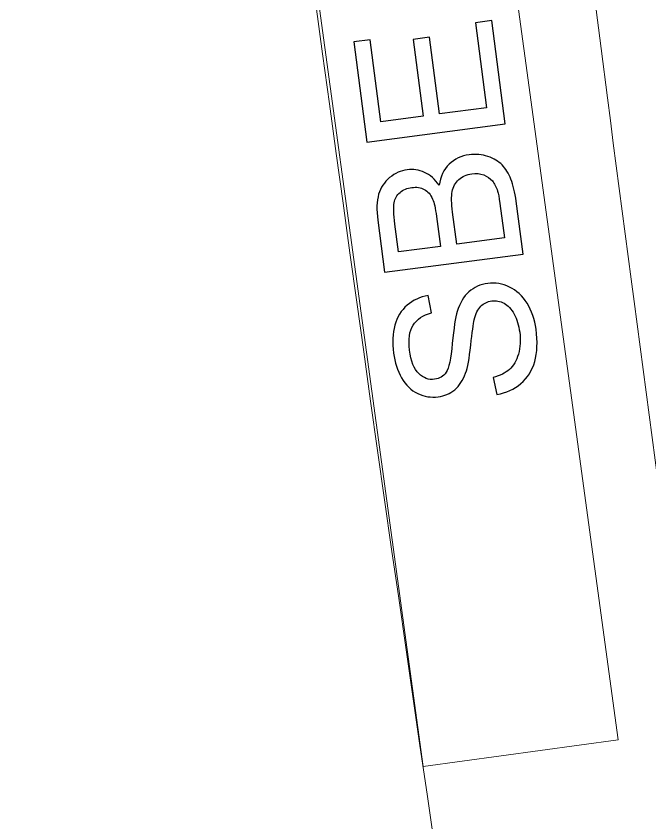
# Model space of a CAD drawing. Header units: millimetres. Extents: x -3005 to -2689, y -15681 to -15076.
# Drawn here: x -2821.35 to -2789.2, y -15559.93 to -15519.04 of the extents above; entities that cross this region are included whole.
import ezdxf

# ---------------------------------------------------------------- set-up
doc = ezdxf.new("R2010")
doc.units = ezdxf.units.MM
doc.header["$MEASUREMENT"] = 0
doc.layers.add('Ebene 1', color=7, linetype='Continuous')

msp = doc.modelspace()

# ---------------------------------------------------------------- linework, layer by layer
at = {"layer": 'Ebene 1', "color": 142, "lineweight": 9}
msp.add_open_spline([(-2782.7745, -15680.6263), (-2794.8087, -15587.091), (-2817.074, -15474.042), (-2819.7404, -15364.0819), (-2819.7404, -15364.0819), (-2821.3537, -15292.1943), (-2818.1538, -15245.7451), (-2807.5152, -15184.946), (-2807.5152, -15184.946), (-2801.688, -15154.6345), (-2793.586, -15119.0256), (-2782.655, -15090.8078), (-2782.655, -15090.8078), (-2780.248, -15084.5945), (-2774.332, -15080.8215), (-2767.6832, -15081.2588), (-2767.6832, -15081.2588), (-2753.878, -15082.1673), (-2736.0372, -15083.5785), (-2718.2877, -15084.4994), (-2718.2877, -15084.4994), (-2711.7594, -15084.8381), (-2706.4146, -15089.1011), (-2704.6327, -15095.3906), (-2704.6327, -15095.3906), (-2693.9294, -15133.1738), (-2689.3389, -15184.0114), (-2690.2421, -15235.7269), (-2690.2421, -15235.7269), (-2690.2421, -15235.7269), (-2690.2734, -15510.9967), (-2690.2734, -15510.9967), (-2690.2734, -15510.9967), (-2690.2759, -15532.726), (-2690.8416, -15554.9882), (-2696.9721, -15573.9766), (-2696.9721, -15573.9766), (-2696.9721, -15573.9766), (-2720.3731, -15650.0758), (-2720.3731, -15650.0758), (-2720.3731, -15650.0758), (-2724.5314, -15662.5391), (-2729.5498, -15671.6694), (-2734.7747, -15680.6263), (-2734.7747, -15680.6263), (-2734.7747, -15680.6263), (-2782.7745, -15680.6263), (-2782.7745, -15680.6263)], degree=3, knots=[0, 0, 0, 0, 0.0769231, 0.0769231, 0.0769231, 0.0769231, 0.1538462, 0.1538462, 0.1538462, 0.1538462, 0.2307692, 0.2307692, 0.2307692, 0.2307692, 0.3076923, 0.3076923, 0.3076923, 0.3076923, 0.3846154, 0.3846154, 0.3846154, 0.3846154, 0.4615385, 0.4615385, 0.4615385, 0.4615385, 0.5384615, 0.5384615, 0.5384615, 0.5384615, 0.6153846, 0.6153846, 0.6153846, 0.6153846, 0.6923077, 0.6923077, 0.6923077, 0.6923077, 0.7692308, 0.7692308, 0.7692308, 0.7692308, 0.8461538, 0.8461538, 0.8461538, 0.8461538, 1, 1, 1, 1], dxfattribs=at)
at = {"layer": 'Ebene 1', "color": 2, "lineweight": 9}
msp.add_open_spline([(-2740.4289, -15194.1962), (-2728.622, -15194.1962), (-2725.5825, -15194.1962), (-2713.7757, -15194.1962), (-2713.7757, -15194.1962), (-2711.5726, -15194.1962), (-2709.7758, -15195.993), (-2709.7758, -15198.1961), (-2709.7758, -15198.1961), (-2709.7758, -15300.7475), (-2709.7749, -15424.7997), (-2709.7749, -15527.3508), (-2709.7749, -15527.3508), (-2709.7749, -15529.554), (-2711.5717, -15531.3509), (-2713.7749, -15531.3509), (-2713.7749, -15531.3509), (-2713.7749, -15531.3509), (-2745.7748, -15531.3509), (-2745.7748, -15531.3509), (-2745.7748, -15531.3509), (-2747.9779, -15531.3509), (-2749.7749, -15529.554), (-2749.7749, -15527.3509), (-2749.7749, -15527.3509), (-2749.7749, -15527.3509), (-2749.7748, -15377.9064), (-2749.7748, -15377.9064), (-2749.7748, -15377.9064), (-2749.7748, -15369.6447), (-2756.5131, -15362.9064), (-2764.7748, -15362.9064), (-2764.7748, -15362.9064), (-2764.7748, -15362.9064), (-2783.777, -15362.9064), (-2783.777, -15362.9064), (-2783.777, -15362.9064), (-2783.777, -15362.9064), (-2783.777, -15376.1565), (-2783.777, -15376.1565), (-2783.777, -15376.1565), (-2783.777, -15376.1565), (-2820.8675, -15376.1565), (-2820.8675, -15376.1565), (-2820.8675, -15376.1565), (-2820.8675, -15376.1565), (-2820.8675, -15190.1561), (-2820.8675, -15190.1561), (-2820.8675, -15190.1561), (-2820.8675, -15190.1561), (-2783.777, -15190.1561), (-2783.777, -15190.1561), (-2783.777, -15190.1561), (-2783.777, -15190.1561), (-2783.777, -15203.4076), (-2783.777, -15203.4076), (-2783.777, -15203.4076), (-2783.777, -15203.4076), (-2749.4285, -15203.4065), (-2749.4285, -15203.4065), (-2749.4285, -15203.4065), (-2746.6755, -15203.4064), (-2744.4288, -15201.1603), (-2744.4288, -15198.4065), (-2744.4288, -15198.4065), (-2744.4288, -15198.4065), (-2744.4288, -15198.1962), (-2744.4288, -15198.1962), (-2744.4288, -15198.1962), (-2744.4288, -15195.9931), (-2742.632, -15194.1962), (-2740.4289, -15194.1962)], degree=3, knots=[0, 0, 0, 0, 0.0526316, 0.0526316, 0.0526316, 0.0526316, 0.1052632, 0.1052632, 0.1052632, 0.1052632, 0.1578947, 0.1578947, 0.1578947, 0.1578947, 0.2105263, 0.2105263, 0.2105263, 0.2105263, 0.2631579, 0.2631579, 0.2631579, 0.2631579, 0.3157895, 0.3157895, 0.3157895, 0.3157895, 0.3684211, 0.3684211, 0.3684211, 0.3684211, 0.4210526, 0.4210526, 0.4210526, 0.4210526, 0.4736842, 0.4736842, 0.4736842, 0.4736842, 0.5263158, 0.5263158, 0.5263158, 0.5263158, 0.5789474, 0.5789474, 0.5789474, 0.5789474, 0.6315789, 0.6315789, 0.6315789, 0.6315789, 0.6842105, 0.6842105, 0.6842105, 0.6842105, 0.7368421, 0.7368421, 0.7368421, 0.7368421, 0.7894737, 0.7894737, 0.7894737, 0.7894737, 0.8421053, 0.8421053, 0.8421053, 0.8421053, 0.8947368, 0.8947368, 0.8947368, 0.8947368, 1, 1, 1, 1], dxfattribs=at)
at = {"layer": 'Ebene 1', "color": 115, "lineweight": 9}
msp.add_open_spline([(-2713.8759, -15199.5445), (-2713.8759, -15199.5445), (-2705.7759, -15199.5445), (-2705.7759, -15199.5445), (-2705.7759, -15199.5445), (-2705.7759, -15199.5445), (-2705.776, -15540.9288), (-2705.776, -15540.9288), (-2705.776, -15540.9288), (-2705.776, -15550.2364), (-2709.8102, -15558.6033), (-2716.224, -15564.3788), (-2716.224, -15564.3788), (-2716.224, -15564.3788), (-2693.3064, -15564.3788), (-2693.3064, -15564.3788), (-2693.3064, -15564.3788), (-2693.3064, -15564.3788), (-2693.3064, -15572.4788), (-2693.3064, -15572.4788), (-2693.3064, -15572.4788), (-2693.3064, -15572.4788), (-2737.326, -15572.4788), (-2737.326, -15572.4788), (-2737.326, -15572.4788), (-2737.326, -15572.4788), (-2764.8879, -15572.4788), (-2764.8879, -15572.4788), (-2764.8879, -15572.4788), (-2767.8963, -15572.4788), (-2770.4858, -15573.6632), (-2772.4532, -15575.9392), (-2772.4532, -15575.9392), (-2774.4206, -15578.2152), (-2775.2179, -15580.9487), (-2774.7827, -15583.9255), (-2774.7827, -15583.9255), (-2774.1645, -15588.154), (-2773.5404, -15592.3817), (-2772.9113, -15596.6084), (-2772.9113, -15596.6084), (-2772.9113, -15596.6084), (-2781.0999, -15596.6084), (-2781.0999, -15596.6084), (-2781.0999, -15596.6084), (-2784.7334, -15572.1593), (-2788.1962, -15547.6846), (-2791.3587, -15523.1703), (-2791.3587, -15523.1703), (-2798.2388, -15469.8398), (-2803.923, -15415.8714), (-2805.8339, -15362.1156), (-2805.8339, -15362.1156), (-2805.8339, -15362.1156), (-2805.9778, -15358.0681), (-2805.9778, -15358.0681), (-2805.9778, -15358.0681), (-2805.9778, -15358.0681), (-2797.8829, -15357.7804), (-2797.8829, -15357.7804), (-2797.8829, -15357.7804), (-2797.8829, -15357.7804), (-2797.7391, -15361.8278), (-2797.7391, -15361.8278), (-2797.7391, -15361.8278), (-2796.8069, -15388.0483), (-2794.9327, -15414.2533), (-2792.5106, -15440.3761), (-2792.5106, -15440.3761), (-2792.0358, -15445.4977), (-2791.5391, -15450.6173), (-2791.0227, -15455.7351), (-2791.0227, -15455.7351), (-2790.7122, -15458.8126), (-2788.1462, -15461.1328), (-2785.0531, -15461.1328), (-2785.0531, -15461.1328), (-2785.0531, -15461.1328), (-2766.3942, -15461.1328), (-2766.3942, -15461.1328), (-2766.3942, -15461.1328), (-2766.3942, -15461.1328), (-2766.3942, -15474.7385), (-2766.3942, -15474.7385), (-2766.3942, -15474.7385), (-2766.3942, -15474.7385), (-2782.3087, -15474.7385), (-2782.3087, -15474.7385), (-2782.3087, -15474.7385), (-2784.0795, -15474.7385), (-2785.6037, -15475.4208), (-2786.7834, -15476.7415), (-2786.7834, -15476.7415), (-2787.9631, -15478.0622), (-2788.4697, -15479.6534), (-2788.2706, -15481.413), (-2788.2706, -15481.413), (-2786.7332, -15495.0005), (-2785.0745, -15508.5743), (-2783.3253, -15522.1339), (-2783.3253, -15522.1339), (-2781.8784, -15533.35), (-2780.3684, -15544.5579), (-2778.8079, -15555.7586), (-2778.8079, -15555.7586), (-2778.1149, -15560.733), (-2773.926, -15564.3788), (-2768.9036, -15564.3788), (-2768.9036, -15564.3788), (-2768.9036, -15564.3788), (-2737.326, -15564.3788), (-2737.326, -15564.3788), (-2737.326, -15564.3788), (-2724.3763, -15564.3788), (-2713.876, -15553.8785), (-2713.876, -15540.9288), (-2713.876, -15540.9288), (-2713.876, -15427.1343), (-2713.8759, -15313.3391), (-2713.8759, -15199.5445)], degree=3, knots=[0, 0, 0, 0, 0.0322581, 0.0322581, 0.0322581, 0.0322581, 0.0645161, 0.0645161, 0.0645161, 0.0645161, 0.0967742, 0.0967742, 0.0967742, 0.0967742, 0.1290323, 0.1290323, 0.1290323, 0.1290323, 0.1612903, 0.1612903, 0.1612903, 0.1612903, 0.1935484, 0.1935484, 0.1935484, 0.1935484, 0.2258065, 0.2258065, 0.2258065, 0.2258065, 0.2580645, 0.2580645, 0.2580645, 0.2580645, 0.2903226, 0.2903226, 0.2903226, 0.2903226, 0.3225806, 0.3225806, 0.3225806, 0.3225806, 0.3548387, 0.3548387, 0.3548387, 0.3548387, 0.3870968, 0.3870968, 0.3870968, 0.3870968, 0.4193548, 0.4193548, 0.4193548, 0.4193548, 0.4516129, 0.4516129, 0.4516129, 0.4516129, 0.483871, 0.483871, 0.483871, 0.483871, 0.516129, 0.516129, 0.516129, 0.516129, 0.5483871, 0.5483871, 0.5483871, 0.5483871, 0.5806452, 0.5806452, 0.5806452, 0.5806452, 0.6129032, 0.6129032, 0.6129032, 0.6129032, 0.6451613, 0.6451613, 0.6451613, 0.6451613, 0.6774194, 0.6774194, 0.6774194, 0.6774194, 0.7096774, 0.7096774, 0.7096774, 0.7096774, 0.7419355, 0.7419355, 0.7419355, 0.7419355, 0.7741935, 0.7741935, 0.7741935, 0.7741935, 0.8064516, 0.8064516, 0.8064516, 0.8064516, 0.8387097, 0.8387097, 0.8387097, 0.8387097, 0.8709677, 0.8709677, 0.8709677, 0.8709677, 0.9032258, 0.9032258, 0.9032258, 0.9032258, 0.9354839, 0.9354839, 0.9354839, 0.9354839, 1, 1, 1, 1], dxfattribs=at)
at = {"layer": 'Ebene 1', "color": 242, "lineweight": 9}
msp.add_open_spline([(-2800.7127, -15557.0721), (-2800.7127, -15557.0721), (-2809.1055, -15495.6428), (-2809.1055, -15495.6428), (-2809.1055, -15495.6428), (-2809.1055, -15495.6428), (-2799.1976, -15494.2891), (-2799.1976, -15494.2891), (-2799.1976, -15494.2891), (-2799.1976, -15494.2891), (-2790.8047, -15555.7184), (-2790.8047, -15555.7184), (-2790.8047, -15555.7184), (-2790.8047, -15555.7184), (-2800.7127, -15557.0721), (-2800.7127, -15557.0721)], degree=3, knots=[0, 0, 0, 0, 0.2, 0.2, 0.2, 0.2, 0.4, 0.4, 0.4, 0.4, 0.6, 0.6, 0.6, 0.6, 1, 1, 1, 1], dxfattribs=at)
at = {"layer": 'Ebene 1', "color": 250}
for points, knots in [([(-2796.5373, -15524.5022), (-2796.5373, -15524.5022), (-2803.5615, -15525.4237), (-2803.5615, -15525.4237), (-2803.5615, -15525.4237), (-2803.5615, -15525.4237), (-2804.2282, -15520.3453), (-2804.2282, -15520.3453), (-2804.2282, -15520.3453), (-2804.2282, -15520.3453), (-2803.3997, -15520.2364), (-2803.3997, -15520.2364), (-2803.3997, -15520.2364), (-2803.3997, -15520.2364), (-2802.8547, -15524.3855), (-2802.8547, -15524.3855), (-2802.8547, -15524.3855), (-2802.8547, -15524.3855), (-2800.7026, -15524.1035), (-2800.7026, -15524.1035), (-2800.7026, -15524.1035), (-2800.7026, -15524.1035), (-2801.214, -15520.2167), (-2801.214, -15520.2167), (-2801.214, -15520.2167), (-2801.214, -15520.2167), (-2800.3887, -15520.1094), (-2800.3887, -15520.1094), (-2800.3887, -15520.1094), (-2800.3887, -15520.1094), (-2799.8791, -15523.9945), (-2799.8791, -15523.9945), (-2799.8791, -15523.9945), (-2799.8791, -15523.9945), (-2797.4876, -15523.6803), (-2797.4876, -15523.6803), (-2797.4876, -15523.6803), (-2797.4876, -15523.6803), (-2798.0534, -15519.3678), (-2798.0534, -15519.3678), (-2798.0534, -15519.3678), (-2798.0534, -15519.3678), (-2797.2249, -15519.2588), (-2797.2249, -15519.2588), (-2797.2249, -15519.2588), (-2797.2249, -15519.2588), (-2796.5373, -15524.5022), (-2796.5373, -15524.5022)], [0, 0, 0, 0, 0.0769231, 0.0769231, 0.0769231, 0.0769231, 0.1538462, 0.1538462, 0.1538462, 0.1538462, 0.2307692, 0.2307692, 0.2307692, 0.2307692, 0.3076923, 0.3076923, 0.3076923, 0.3076923, 0.3846154, 0.3846154, 0.3846154, 0.3846154, 0.4615385, 0.4615385, 0.4615385, 0.4615385, 0.5384615, 0.5384615, 0.5384615, 0.5384615, 0.6153846, 0.6153846, 0.6153846, 0.6153846, 0.6923077, 0.6923077, 0.6923077, 0.6923077, 0.7692308, 0.7692308, 0.7692308, 0.7692308, 0.8461538, 0.8461538, 0.8461538, 0.8461538, 1, 1, 1, 1]), ([(-2795.6357, -15531.1008), (-2795.6357, -15531.1008), (-2802.6599, -15532.0223), (-2802.6599, -15532.0223), (-2802.6599, -15532.0223), (-2802.6599, -15532.0223), (-2803.006, -15529.3866), (-2803.006, -15529.3866), (-2803.006, -15529.3866), (-2803.0765, -15528.8502), (-2803.0617, -15528.4099), (-2802.963, -15528.067), (-2802.963, -15528.067), (-2802.8628, -15527.7243), (-2802.6768, -15527.4413), (-2802.4055, -15527.2197), (-2802.4055, -15527.2197), (-2802.1341, -15526.9964), (-2801.8383, -15526.8639), (-2801.5149, -15526.8222), (-2801.5149, -15526.8222), (-2801.2144, -15526.7822), (-2800.921, -15526.8278), (-2800.6344, -15526.956), (-2800.6344, -15526.956), (-2800.348, -15527.0841), (-2800.1013, -15527.3011), (-2799.8963, -15527.6087), (-2799.8963, -15527.6087), (-2799.827, -15527.1669), (-2799.6574, -15526.8129), (-2799.3875, -15526.545), (-2799.3875, -15526.545), (-2799.1176, -15526.2772), (-2798.7771, -15526.1169), (-2798.3679, -15526.0623), (-2798.3679, -15526.0623), (-2798.0394, -15526.0191), (-2797.7244, -15526.0483), (-2797.423, -15526.1501), (-2797.423, -15526.1501), (-2797.1231, -15526.2535), (-2796.8812, -15526.3963), (-2796.7021, -15526.5801), (-2796.7021, -15526.5801), (-2796.5213, -15526.7639), (-2796.3721, -15527.0053), (-2796.2529, -15527.3044), (-2796.2529, -15527.3044), (-2796.1352, -15527.6017), (-2796.046, -15527.9748), (-2795.9867, -15528.4221), (-2795.9867, -15528.4221), (-2795.9867, -15528.4221), (-2795.6357, -15531.1008), (-2795.6357, -15531.1008)], [0, 0, 0, 0, 0.0666667, 0.0666667, 0.0666667, 0.0666667, 0.1333333, 0.1333333, 0.1333333, 0.1333333, 0.2, 0.2, 0.2, 0.2, 0.2666667, 0.2666667, 0.2666667, 0.2666667, 0.3333333, 0.3333333, 0.3333333, 0.3333333, 0.4, 0.4, 0.4, 0.4, 0.4666667, 0.4666667, 0.4666667, 0.4666667, 0.5333333, 0.5333333, 0.5333333, 0.5333333, 0.6, 0.6, 0.6, 0.6, 0.6666667, 0.6666667, 0.6666667, 0.6666667, 0.7333333, 0.7333333, 0.7333333, 0.7333333, 0.8, 0.8, 0.8, 0.8, 0.8666667, 0.8666667, 0.8666667, 0.8666667, 1, 1, 1, 1]), ([(-2796.586, -15530.2789), (-2796.586, -15530.2789), (-2796.8168, -15528.5295), (-2796.8168, -15528.5295), (-2796.8168, -15528.5295), (-2796.8552, -15528.2307), (-2796.894, -15528.0211), (-2796.9332, -15527.9022), (-2796.9332, -15527.9022), (-2796.9983, -15527.6925), (-2797.0867, -15527.5222), (-2797.1952, -15527.3898), (-2797.1952, -15527.3898), (-2797.3035, -15527.2591), (-2797.4483, -15527.1579), (-2797.6328, -15527.0879), (-2797.6328, -15527.0879), (-2797.8156, -15527.0179), (-2798.0184, -15526.9973), (-2798.2428, -15527.0262), (-2798.2428, -15527.0262), (-2798.5036, -15527.0598), (-2798.7234, -15527.158), (-2798.8989, -15527.3173), (-2798.8989, -15527.3173), (-2799.0743, -15527.4766), (-2799.1856, -15527.6807), (-2799.2328, -15527.928), (-2799.2328, -15527.928), (-2799.2799, -15528.1769), (-2799.273, -15528.5249), (-2799.2153, -15528.9723), (-2799.2153, -15528.9723), (-2799.2153, -15528.9723), (-2799.0021, -15530.5962), (-2799.0021, -15530.5962), (-2799.0021, -15530.5962), (-2799.0021, -15530.5962), (-2796.586, -15530.2789), (-2796.586, -15530.2789)], [0, 0, 0, 0, 0.0909091, 0.0909091, 0.0909091, 0.0909091, 0.1818182, 0.1818182, 0.1818182, 0.1818182, 0.2727273, 0.2727273, 0.2727273, 0.2727273, 0.3636364, 0.3636364, 0.3636364, 0.3636364, 0.4545455, 0.4545455, 0.4545455, 0.4545455, 0.5454545, 0.5454545, 0.5454545, 0.5454545, 0.6363636, 0.6363636, 0.6363636, 0.6363636, 0.7272727, 0.7272727, 0.7272727, 0.7272727, 0.8181818, 0.8181818, 0.8181818, 0.8181818, 1, 1, 1, 1]), ([(-2799.8307, -15530.7052), (-2799.8307, -15530.7052), (-2800.0294, -15529.1868), (-2800.0294, -15529.1868), (-2800.0294, -15529.1868), (-2800.0839, -15528.7742), (-2800.1504, -15528.482), (-2800.2273, -15528.3101), (-2800.2273, -15528.3101), (-2800.3287, -15528.0838), (-2800.4699, -15527.9199), (-2800.6477, -15527.822), (-2800.6477, -15527.822), (-2800.8272, -15527.724), (-2801.0382, -15527.6901), (-2801.2841, -15527.7238), (-2801.2841, -15527.7238), (-2801.5184, -15527.7542), (-2801.7151, -15527.836), (-2801.8788, -15527.9723), (-2801.8788, -15527.9723), (-2802.041, -15528.1069), (-2802.1407, -15528.283), (-2802.1795, -15528.499), (-2802.1795, -15528.499), (-2802.2182, -15528.7149), (-2802.2031, -15529.0745), (-2802.1374, -15529.5796), (-2802.1374, -15529.5796), (-2802.1374, -15529.5796), (-2801.9531, -15530.9841), (-2801.9531, -15530.9841), (-2801.9531, -15530.9841), (-2801.9531, -15530.9841), (-2799.8307, -15530.7052), (-2799.8307, -15530.7052)], [0, 0, 0, 0, 0.1, 0.1, 0.1, 0.1, 0.2, 0.2, 0.2, 0.2, 0.3, 0.3, 0.3, 0.3, 0.4, 0.4, 0.4, 0.4, 0.5, 0.5, 0.5, 0.5, 0.6, 0.6, 0.6, 0.6, 0.7, 0.7, 0.7, 0.7, 0.8, 0.8, 0.8, 0.8, 1, 1, 1, 1]), ([(-2796.9629, -15538.2153), (-2796.9629, -15538.2153), (-2797.1543, -15537.3486), (-2797.1543, -15537.3486), (-2797.1543, -15537.3486), (-2796.8075, -15537.2608), (-2796.5331, -15537.1266), (-2796.3279, -15536.9444), (-2796.3279, -15536.9444), (-2796.1227, -15536.7636), (-2795.9716, -15536.5036), (-2795.8729, -15536.1658), (-2795.8729, -15536.1658), (-2795.7759, -15535.8281), (-2795.7547, -15535.4602), (-2795.8077, -15535.0608), (-2795.8077, -15535.0608), (-2795.8541, -15534.706), (-2795.947, -15534.4005), (-2796.0879, -15534.1426), (-2796.0879, -15534.1426), (-2796.2288, -15533.8848), (-2796.4012, -15533.7009), (-2796.6021, -15533.5929), (-2796.6021, -15533.5929), (-2796.8029, -15533.485), (-2797.0123, -15533.4446), (-2797.2284, -15533.4734), (-2797.2284, -15533.4734), (-2797.4496, -15533.5023), (-2797.633, -15533.5907), (-2797.7804, -15533.7402), (-2797.7804, -15533.7402), (-2797.9294, -15533.8897), (-2798.0392, -15534.1186), (-2798.113, -15534.4285), (-2798.113, -15534.4285), (-2798.1616, -15534.6263), (-2798.221, -15535.0582), (-2798.2911, -15535.7227), (-2798.2911, -15535.7227), (-2798.3613, -15536.3888), (-2798.4473, -15536.8603), (-2798.5523, -15537.1371), (-2798.5523, -15537.1371), (-2798.6823, -15537.4962), (-2798.8681, -15537.7742), (-2799.1064, -15537.9729), (-2799.1064, -15537.9729), (-2799.3464, -15538.1716), (-2799.6273, -15538.2925), (-2799.9491, -15538.3342), (-2799.9491, -15538.3342), (-2800.304, -15538.3807), (-2800.6485, -15538.3232), (-2800.9827, -15538.1636), (-2800.9827, -15538.1636), (-2801.317, -15538.0024), (-2801.5898, -15537.739), (-2801.8012, -15537.3736), (-2801.8012, -15537.3736), (-2802.011, -15537.0083), (-2802.1479, -15536.5887), (-2802.2104, -15536.1168), (-2802.2104, -15536.1168), (-2802.2777, -15535.5952), (-2802.2544, -15535.1252), (-2802.139, -15534.705), (-2802.139, -15534.705), (-2802.0236, -15534.2864), (-2801.8177, -15533.9474), (-2801.5199, -15533.6913), (-2801.5199, -15533.6913), (-2801.2219, -15533.4333), (-2800.8683, -15533.2698), (-2800.4572, -15533.2004), (-2800.4572, -15533.2004), (-2800.4572, -15533.2004), (-2800.2742, -15534.082), (-2800.2742, -15534.082), (-2800.2742, -15534.082), (-2800.7118, -15534.1892), (-2801.026, -15534.3958), (-2801.2152, -15534.7019), (-2801.2152, -15534.7019), (-2801.4061, -15535.008), (-2801.4655, -15535.4301), (-2801.395, -15535.9697), (-2801.395, -15535.9697), (-2801.3212, -15536.5325), (-2801.1644, -15536.929), (-2800.9244, -15537.1593), (-2800.9244, -15537.1593), (-2800.6845, -15537.3878), (-2800.4192, -15537.4845), (-2800.1288, -15537.446), (-2800.1288, -15537.446), (-2799.8763, -15537.414), (-2799.6812, -15537.2943), (-2799.5418, -15537.092), (-2799.5418, -15537.092), (-2799.4025, -15536.8913), (-2799.2967, -15536.4018), (-2799.2261, -15535.6234), (-2799.2261, -15535.6234), (-2799.1539, -15534.8467), (-2799.0726, -15534.3076), (-2798.9807, -15534.0111), (-2798.9807, -15534.0111), (-2798.847, -15533.5761), (-2798.6478, -15533.2436), (-2798.3847, -15533.0104), (-2798.3847, -15533.0104), (-2798.1198, -15532.7772), (-2797.8009, -15532.6365), (-2797.4229, -15532.5869), (-2797.4229, -15532.5869), (-2797.05, -15532.5389), (-2796.684, -15532.5996), (-2796.325, -15532.7693), (-2796.325, -15532.7693), (-2795.9661, -15532.9405), (-2795.6686, -15533.2139), (-2795.4325, -15533.5909), (-2795.4325, -15533.5909), (-2795.1964, -15533.9679), (-2795.0446, -15534.4072), (-2794.9789, -15534.9073), (-2794.9789, -15534.9073), (-2794.8956, -15535.5444), (-2794.9175, -15536.0887), (-2795.0463, -15536.5435), (-2795.0463, -15536.5435), (-2795.175, -15536.9966), (-2795.4107, -15537.3701), (-2795.7501, -15537.6641), (-2795.7501, -15537.6641), (-2796.0909, -15537.9564), (-2796.4941, -15538.1413), (-2796.9629, -15538.2153)], [0, 0, 0, 0, 0.0277778, 0.0277778, 0.0277778, 0.0277778, 0.0555556, 0.0555556, 0.0555556, 0.0555556, 0.0833333, 0.0833333, 0.0833333, 0.0833333, 0.1111111, 0.1111111, 0.1111111, 0.1111111, 0.1388889, 0.1388889, 0.1388889, 0.1388889, 0.1666667, 0.1666667, 0.1666667, 0.1666667, 0.1944444, 0.1944444, 0.1944444, 0.1944444, 0.2222222, 0.2222222, 0.2222222, 0.2222222, 0.25, 0.25, 0.25, 0.25, 0.2777778, 0.2777778, 0.2777778, 0.2777778, 0.3055556, 0.3055556, 0.3055556, 0.3055556, 0.3333333, 0.3333333, 0.3333333, 0.3333333, 0.3611111, 0.3611111, 0.3611111, 0.3611111, 0.3888889, 0.3888889, 0.3888889, 0.3888889, 0.4166667, 0.4166667, 0.4166667, 0.4166667, 0.4444444, 0.4444444, 0.4444444, 0.4444444, 0.4722222, 0.4722222, 0.4722222, 0.4722222, 0.5, 0.5, 0.5, 0.5, 0.5277778, 0.5277778, 0.5277778, 0.5277778, 0.5555556, 0.5555556, 0.5555556, 0.5555556, 0.5833333, 0.5833333, 0.5833333, 0.5833333, 0.6111111, 0.6111111, 0.6111111, 0.6111111, 0.6388889, 0.6388889, 0.6388889, 0.6388889, 0.6666667, 0.6666667, 0.6666667, 0.6666667, 0.6944444, 0.6944444, 0.6944444, 0.6944444, 0.7222222, 0.7222222, 0.7222222, 0.7222222, 0.75, 0.75, 0.75, 0.75, 0.7777778, 0.7777778, 0.7777778, 0.7777778, 0.8055556, 0.8055556, 0.8055556, 0.8055556, 0.8333333, 0.8333333, 0.8333333, 0.8333333, 0.8611111, 0.8611111, 0.8611111, 0.8611111, 0.8888889, 0.8888889, 0.8888889, 0.8888889, 0.9166667, 0.9166667, 0.9166667, 0.9166667, 0.9444444, 0.9444444, 0.9444444, 0.9444444, 1, 1, 1, 1])]:
    msp.add_open_spline(points, degree=3, knots=knots, dxfattribs=at)

doc.saveas('drawing.dxf')
